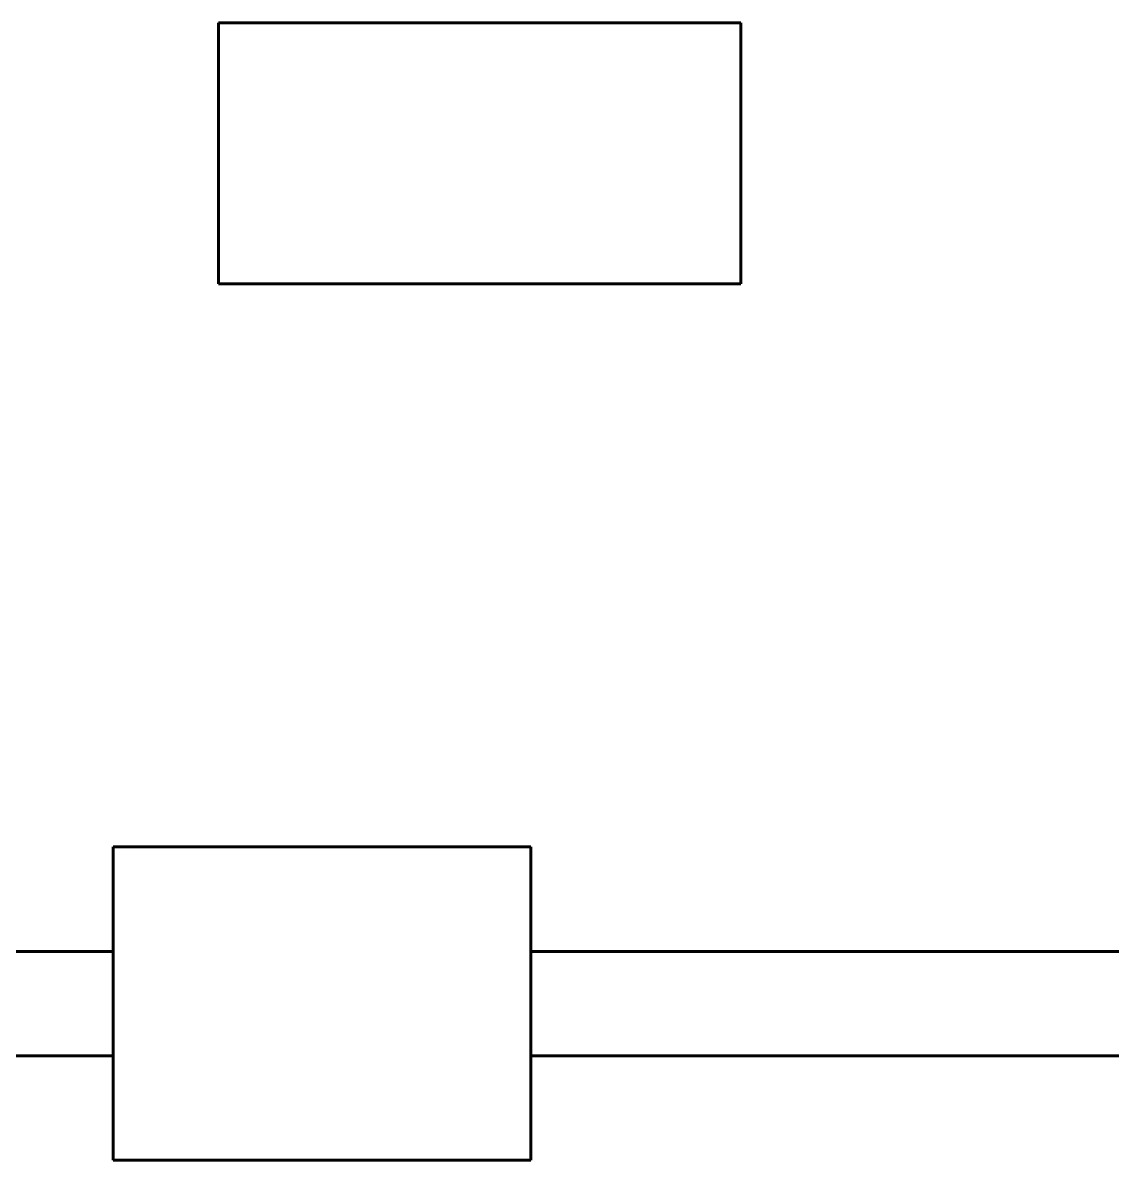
# Model space of a CAD drawing. Extents: x 0 to 297, y 0 to 292.
# Drawn here: x 207.91 to 213.12, y 63.79 to 69.23 of the extents above; entities that cross this region are included whole.
import ezdxf

# ---------------------------------------------------------------- set-up
doc = ezdxf.new("R2010")
doc.units = 0
doc.header["$MEASUREMENT"] = 0
doc.linetypes.add('K5LT_BASIC', pattern=[0])
doc.layers.add('Системный слой', color=7, linetype='Continuous')

# ---------------------------------------------------------------- blocks, each defined once
blk = doc.blocks.new('*U')
at = {"layer": 'Системный слой', "linetype": 'K5LT_BASIC', "lineweight": 60}
for p, q in [((211.3433, 69.2322), (208.8433, 69.2322)), ((208.8433, 69.2322), (208.8433, 67.9822)), ((211.3433, 67.9822), (211.3433, 69.2322)), ((208.8433, 67.9822), (211.3433, 67.9822))]:
    blk.add_line(p, q, dxfattribs=at)

msp = doc.modelspace()

# ---------------------------------------------------------------- linework, layer by layer
at = {"layer": 'Системный слой', "linetype": 'K5LT_BASIC', "lineweight": 60}
for p, q in [((210.3378, 65.2856), (208.3378, 65.2856)), ((208.3378, 63.7856), (208.3378, 65.2856)), ((208.3378, 65.2856), (208.3378, 63.7856)), ((208.3378, 65.2856), (210.3378, 65.2856)), ((210.3378, 65.2856), (210.3378, 63.7856)), ((210.3378, 65.2856), (210.3378, 63.7856)), ((202.338, 64.7857), (208.338, 64.7857)), ((210.338, 64.7857), (216.338, 64.7857)), ((208.3378, 64.2856), (202.3378, 64.2856)), ((216.3378, 64.2856), (210.3378, 64.2856)), ((210.3378, 63.7856), (208.3378, 63.7856)), ((208.3378, 63.7856), (210.3378, 63.7856)), ((209.5878, 63.7856), (208.8378, 63.7856))]:
    msp.add_line(p, q, dxfattribs=at)

# ---------------------------------------------------------------- block references
at = {"layer": 'Системный слой'}
msp.add_blockref('*U', (0, 0), dxfattribs=at)
msp.add_blockref('*U', (0, 0), dxfattribs=at)
msp.add_blockref('*U', (0, 0), dxfattribs=at)
msp.add_blockref('*U', (0, 0), dxfattribs=at)
msp.add_blockref('*U', (0, 0), dxfattribs=at)
msp.add_blockref('*U', (0, 0), dxfattribs=at)
msp.add_blockref('*U', (0, 0), dxfattribs=at)
msp.add_blockref('*U', (0, 0), dxfattribs=at)
msp.add_blockref('*U', (0, 0), dxfattribs=at)
msp.add_blockref('*U', (0, 0), dxfattribs=at)
msp.add_blockref('*U', (0, 0), dxfattribs=at)
msp.add_blockref('*U', (0, 0), dxfattribs=at)
msp.add_blockref('*U', (0, 0), dxfattribs=at)
msp.add_blockref('*U', (0, 0), dxfattribs=at)
msp.add_blockref('*U', (0, 0), dxfattribs=at)
msp.add_blockref('*U', (0, 0), dxfattribs=at)
msp.add_blockref('*U', (0, 0), dxfattribs=at)
msp.add_blockref('*U', (0, 0), dxfattribs=at)
msp.add_blockref('*U', (0, 0), dxfattribs=at)
msp.add_blockref('*U', (0, 0), dxfattribs=at)
msp.add_blockref('*U', (0, 0), dxfattribs=at)
msp.add_blockref('*U', (0, 0), dxfattribs=at)
msp.add_blockref('*U', (0, 0), dxfattribs=at)
msp.add_blockref('*U', (0, 0), dxfattribs=at)
msp.add_blockref('*U', (0, 0), dxfattribs=at)
msp.add_blockref('*U', (0, 0), dxfattribs=at)
msp.add_blockref('*U', (0, 0), dxfattribs=at)
msp.add_blockref('*U', (0, 0), dxfattribs=at)
msp.add_blockref('*U', (0, 0), dxfattribs=at)
msp.add_blockref('*U', (0, 0), dxfattribs=at)
msp.add_blockref('*U', (0, 0), dxfattribs=at)
msp.add_blockref('*U', (0, 0), dxfattribs=at)
msp.add_blockref('*U', (0, 0), dxfattribs=at)
msp.add_blockref('*U', (0, 0), dxfattribs=at)
msp.add_blockref('*U', (0, 0), dxfattribs=at)
msp.add_blockref('*U', (0, 0), dxfattribs=at)
msp.add_blockref('*U', (0, 0), dxfattribs=at)
msp.add_blockref('*U', (0, 0), dxfattribs=at)
msp.add_blockref('*U', (0, 0), dxfattribs=at)
msp.add_blockref('*U', (0, 0), dxfattribs=at)
msp.add_blockref('*U', (0, 0), dxfattribs=at)
msp.add_blockref('*U', (0, 0), dxfattribs=at)
msp.add_blockref('*U', (0, 0), dxfattribs=at)
msp.add_blockref('*U', (0, 0), dxfattribs=at)
msp.add_blockref('*U', (0, 0), dxfattribs=at)
msp.add_blockref('*U', (0, 0), dxfattribs=at)
msp.add_blockref('*U', (0, 0), dxfattribs=at)
msp.add_blockref('*U', (0, 0), dxfattribs=at)
msp.add_blockref('*U', (0, 0), dxfattribs=at)
msp.add_blockref('*U', (0, 0), dxfattribs=at)
msp.add_blockref('*U', (0, 0), dxfattribs=at)
msp.add_blockref('*U', (0, 0), dxfattribs=at)
msp.add_blockref('*U', (0, 0), dxfattribs=at)
msp.add_blockref('*U', (0, 0), dxfattribs=at)
msp.add_blockref('*U', (0, 0), dxfattribs=at)
msp.add_blockref('*U', (0, 0), dxfattribs=at)
msp.add_blockref('*U', (0, 0), dxfattribs=at)
msp.add_blockref('*U', (0, 0), dxfattribs=at)
msp.add_blockref('*U', (0, 0), dxfattribs=at)
msp.add_blockref('*U', (0, 0), dxfattribs=at)
msp.add_blockref('*U', (0, 0), dxfattribs=at)
msp.add_blockref('*U', (0, 0), dxfattribs=at)
msp.add_blockref('*U', (0, 0), dxfattribs=at)
msp.add_blockref('*U', (0, 0), dxfattribs=at)
msp.add_blockref('*U', (0, 0), dxfattribs=at)
msp.add_blockref('*U', (0, 0), dxfattribs=at)
msp.add_blockref('*U', (0, 0), dxfattribs=at)
msp.add_blockref('*U', (0, 0), dxfattribs=at)
msp.add_blockref('*U', (0, 0), dxfattribs=at)
msp.add_blockref('*U', (0, 0), dxfattribs=at)
msp.add_blockref('*U', (0, 0), dxfattribs=at)
msp.add_blockref('*U', (0, 0), dxfattribs=at)
msp.add_blockref('*U', (0, 0), dxfattribs=at)
msp.add_blockref('*U', (0, 0), dxfattribs=at)
msp.add_blockref('*U', (0, 0), dxfattribs=at)
msp.add_blockref('*U', (0, 0), dxfattribs=at)
msp.add_blockref('*U', (0, 0), dxfattribs=at)
msp.add_blockref('*U', (0, 0), dxfattribs=at)
msp.add_blockref('*U', (0, 0), dxfattribs=at)
msp.add_blockref('*U', (0, 0), dxfattribs=at)
msp.add_blockref('*U', (0, 0), dxfattribs=at)
msp.add_blockref('*U', (0, 0), dxfattribs=at)
msp.add_blockref('*U', (0, 0), dxfattribs=at)
msp.add_blockref('*U', (0, 0), dxfattribs=at)
msp.add_blockref('*U', (0, 0), dxfattribs=at)
msp.add_blockref('*U', (0, 0), dxfattribs=at)
msp.add_blockref('*U', (0, 0), dxfattribs=at)
msp.add_blockref('*U', (0, 0), dxfattribs=at)
msp.add_blockref('*U', (0, 0), dxfattribs=at)
msp.add_blockref('*U', (0, 0), dxfattribs=at)
msp.add_blockref('*U', (0, 0), dxfattribs=at)
msp.add_blockref('*U', (0, 0), dxfattribs=at)
msp.add_blockref('*U', (0, 0), dxfattribs=at)
msp.add_blockref('*U', (0, 0), dxfattribs=at)
msp.add_blockref('*U', (0, 0), dxfattribs=at)
msp.add_blockref('*U', (0, 0), dxfattribs=at)
msp.add_blockref('*U', (0, 0), dxfattribs=at)
msp.add_blockref('*U', (0, 0), dxfattribs=at)
msp.add_blockref('*U', (0, 0), dxfattribs=at)
msp.add_blockref('*U', (0, 0), dxfattribs=at)
msp.add_blockref('*U', (0, 0), dxfattribs=at)
msp.add_blockref('*U', (0, 0), dxfattribs=at)
msp.add_blockref('*U', (0, 0), dxfattribs=at)
msp.add_blockref('*U', (0, 0), dxfattribs=at)
msp.add_blockref('*U', (0, 0), dxfattribs=at)
msp.add_blockref('*U', (0, 0), dxfattribs=at)
msp.add_blockref('*U', (0, 0), dxfattribs=at)
msp.add_blockref('*U', (0, 0), dxfattribs=at)
msp.add_blockref('*U', (0, 0), dxfattribs=at)
msp.add_blockref('*U', (0, 0), dxfattribs=at)
msp.add_blockref('*U', (0, 0), dxfattribs=at)
msp.add_blockref('*U', (0, 0), dxfattribs=at)
msp.add_blockref('*U', (0, 0), dxfattribs=at)
msp.add_blockref('*U', (0, 0), dxfattribs=at)
msp.add_blockref('*U', (0, 0), dxfattribs=at)
msp.add_blockref('*U', (0, 0), dxfattribs=at)
msp.add_blockref('*U', (0, 0), dxfattribs=at)
msp.add_blockref('*U', (0, 0), dxfattribs=at)
msp.add_blockref('*U', (0, 0), dxfattribs=at)
msp.add_blockref('*U', (0, 0), dxfattribs=at)
msp.add_blockref('*U', (0, 0), dxfattribs=at)
msp.add_blockref('*U', (0, 0), dxfattribs=at)
msp.add_blockref('*U', (0, 0), dxfattribs=at)
msp.add_blockref('*U', (0, 0), dxfattribs=at)
msp.add_blockref('*U', (0, 0), dxfattribs=at)
msp.add_blockref('*U', (0, 0), dxfattribs=at)
msp.add_blockref('*U', (0, 0), dxfattribs=at)
msp.add_blockref('*U', (0, 0), dxfattribs=at)
msp.add_blockref('*U', (0, 0), dxfattribs=at)
msp.add_blockref('*U', (0, 0), dxfattribs=at)
msp.add_blockref('*U', (0, 0), dxfattribs=at)
msp.add_blockref('*U', (0, 0), dxfattribs=at)
msp.add_blockref('*U', (0, 0), dxfattribs=at)
msp.add_blockref('*U', (0, 0), dxfattribs=at)
msp.add_blockref('*U', (0, 0), dxfattribs=at)
msp.add_blockref('*U', (0, 0), dxfattribs=at)
msp.add_blockref('*U', (0, 0), dxfattribs=at)
msp.add_blockref('*U', (0, 0), dxfattribs=at)
msp.add_blockref('*U', (0, 0), dxfattribs=at)
msp.add_blockref('*U', (0, 0), dxfattribs=at)
msp.add_blockref('*U', (0, 0), dxfattribs=at)
msp.add_blockref('*U', (0, 0), dxfattribs=at)
msp.add_blockref('*U', (0, 0), dxfattribs=at)
msp.add_blockref('*U', (0, 0), dxfattribs=at)
msp.add_blockref('*U', (0, 0), dxfattribs=at)
msp.add_blockref('*U', (0, 0), dxfattribs=at)
msp.add_blockref('*U', (0, 0), dxfattribs=at)
msp.add_blockref('*U', (0, 0), dxfattribs=at)
msp.add_blockref('*U', (0, 0), dxfattribs=at)
msp.add_blockref('*U', (0, 0), dxfattribs=at)
msp.add_blockref('*U', (0, 0), dxfattribs=at)
msp.add_blockref('*U', (0, 0), dxfattribs=at)
msp.add_blockref('*U', (0, 0), dxfattribs=at)
msp.add_blockref('*U', (0, 0), dxfattribs=at)
msp.add_blockref('*U', (0, 0), dxfattribs=at)
msp.add_blockref('*U', (0, 0), dxfattribs=at)
msp.add_blockref('*U', (0, 0), dxfattribs=at)
msp.add_blockref('*U', (0, 0), dxfattribs=at)
msp.add_blockref('*U', (0, 0), dxfattribs=at)
msp.add_blockref('*U', (0, 0), dxfattribs=at)
msp.add_blockref('*U', (0, 0), dxfattribs=at)
msp.add_blockref('*U', (0, 0), dxfattribs=at)
msp.add_blockref('*U', (0, 0), dxfattribs=at)
msp.add_blockref('*U', (0, 0), dxfattribs=at)
msp.add_blockref('*U', (0, 0), dxfattribs=at)
msp.add_blockref('*U', (0, 0), dxfattribs=at)
msp.add_blockref('*U', (0, 0), dxfattribs=at)
msp.add_blockref('*U', (0, 0), dxfattribs=at)
msp.add_blockref('*U', (0, 0), dxfattribs=at)
msp.add_blockref('*U', (0, 0), dxfattribs=at)
msp.add_blockref('*U', (0, 0), dxfattribs=at)
msp.add_blockref('*U', (0, 0), dxfattribs=at)
msp.add_blockref('*U', (0, 0), dxfattribs=at)
msp.add_blockref('*U', (0, 0), dxfattribs=at)
msp.add_blockref('*U', (0, 0), dxfattribs=at)
msp.add_blockref('*U', (0, 0), dxfattribs=at)
msp.add_blockref('*U', (0, 0), dxfattribs=at)
msp.add_blockref('*U', (0, 0), dxfattribs=at)
msp.add_blockref('*U', (0, 0), dxfattribs=at)
msp.add_blockref('*U', (0, 0), dxfattribs=at)
msp.add_blockref('*U', (0, 0), dxfattribs=at)
msp.add_blockref('*U', (0, 0), dxfattribs=at)
msp.add_blockref('*U', (0, 0), dxfattribs=at)
msp.add_blockref('*U', (0, 0), dxfattribs=at)
msp.add_blockref('*U', (0, 0), dxfattribs=at)
msp.add_blockref('*U', (0, 0), dxfattribs=at)
msp.add_blockref('*U', (0, 0), dxfattribs=at)
msp.add_blockref('*U', (0, 0), dxfattribs=at)
msp.add_blockref('*U', (0, 0), dxfattribs=at)
msp.add_blockref('*U', (0, 0), dxfattribs=at)
msp.add_blockref('*U', (0, 0), dxfattribs=at)
msp.add_blockref('*U', (0, 0), dxfattribs=at)
msp.add_blockref('*U', (0, 0), dxfattribs=at)
msp.add_blockref('*U', (0, 0), dxfattribs=at)
msp.add_blockref('*U', (0, 0), dxfattribs=at)
msp.add_blockref('*U', (0, 0), dxfattribs=at)
msp.add_blockref('*U', (0, 0), dxfattribs=at)
msp.add_blockref('*U', (0, 0), dxfattribs=at)
msp.add_blockref('*U', (0, 0), dxfattribs=at)
msp.add_blockref('*U', (0, 0), dxfattribs=at)
msp.add_blockref('*U', (0, 0), dxfattribs=at)
msp.add_blockref('*U', (0, 0), dxfattribs=at)
msp.add_blockref('*U', (0, 0), dxfattribs=at)
msp.add_blockref('*U', (0, 0), dxfattribs=at)
msp.add_blockref('*U', (0, 0), dxfattribs=at)
msp.add_blockref('*U', (0, 0), dxfattribs=at)
msp.add_blockref('*U', (0, 0), dxfattribs=at)
msp.add_blockref('*U', (0, 0), dxfattribs=at)
msp.add_blockref('*U', (0, 0), dxfattribs=at)
msp.add_blockref('*U', (0, 0), dxfattribs=at)
msp.add_blockref('*U', (0, 0), dxfattribs=at)
msp.add_blockref('*U', (0, 0), dxfattribs=at)
msp.add_blockref('*U', (0, 0), dxfattribs=at)
msp.add_blockref('*U', (0, 0), dxfattribs=at)
msp.add_blockref('*U', (0, 0), dxfattribs=at)
msp.add_blockref('*U', (0, 0), dxfattribs=at)
msp.add_blockref('*U', (0, 0), dxfattribs=at)
msp.add_blockref('*U', (0, 0), dxfattribs=at)
msp.add_blockref('*U', (0, 0), dxfattribs=at)
msp.add_blockref('*U', (0, 0), dxfattribs=at)
msp.add_blockref('*U', (0, 0), dxfattribs=at)
msp.add_blockref('*U', (0, 0), dxfattribs=at)
msp.add_blockref('*U', (0, 0), dxfattribs=at)
msp.add_blockref('*U', (0, 0), dxfattribs=at)
msp.add_blockref('*U', (0, 0), dxfattribs=at)
msp.add_blockref('*U', (0, 0), dxfattribs=at)
msp.add_blockref('*U', (0, 0), dxfattribs=at)
msp.add_blockref('*U', (0, 0), dxfattribs=at)
msp.add_blockref('*U', (0, 0), dxfattribs=at)
msp.add_blockref('*U', (0, 0), dxfattribs=at)
msp.add_blockref('*U', (0, 0), dxfattribs=at)
msp.add_blockref('*U', (0, 0), dxfattribs=at)
msp.add_blockref('*U', (0, 0), dxfattribs=at)
msp.add_blockref('*U', (0, 0), dxfattribs=at)
msp.add_blockref('*U', (0, 0), dxfattribs=at)
msp.add_blockref('*U', (0, 0), dxfattribs=at)
msp.add_blockref('*U', (0, 0), dxfattribs=at)
msp.add_blockref('*U', (0, 0), dxfattribs=at)
msp.add_blockref('*U', (0, 0), dxfattribs=at)
msp.add_blockref('*U', (0, 0), dxfattribs=at)
msp.add_blockref('*U', (0, 0), dxfattribs=at)
msp.add_blockref('*U', (0, 0), dxfattribs=at)
msp.add_blockref('*U', (0, 0), dxfattribs=at)
msp.add_blockref('*U', (0, 0), dxfattribs=at)
msp.add_blockref('*U', (0, 0), dxfattribs=at)
msp.add_blockref('*U', (0, 0), dxfattribs=at)
msp.add_blockref('*U', (0, 0), dxfattribs=at)
msp.add_blockref('*U', (0, 0), dxfattribs=at)
msp.add_blockref('*U', (0, 0), dxfattribs=at)
msp.add_blockref('*U', (0, 0), dxfattribs=at)
msp.add_blockref('*U', (0, 0), dxfattribs=at)
msp.add_blockref('*U', (0, 0), dxfattribs=at)
msp.add_blockref('*U', (0, 0), dxfattribs=at)
msp.add_blockref('*U', (0, 0), dxfattribs=at)
msp.add_blockref('*U', (0, 0), dxfattribs=at)
msp.add_blockref('*U', (0, 0), dxfattribs=at)
msp.add_blockref('*U', (0, 0), dxfattribs=at)
msp.add_blockref('*U', (0, 0), dxfattribs=at)
msp.add_blockref('*U', (0, 0), dxfattribs=at)
msp.add_blockref('*U', (0, 0), dxfattribs=at)
msp.add_blockref('*U', (0, 0), dxfattribs=at)
msp.add_blockref('*U', (0, 0), dxfattribs=at)
msp.add_blockref('*U', (0, 0), dxfattribs=at)
msp.add_blockref('*U', (0, 0), dxfattribs=at)
msp.add_blockref('*U', (0, 0), dxfattribs=at)
msp.add_blockref('*U', (0, 0), dxfattribs=at)
msp.add_blockref('*U', (0, 0), dxfattribs=at)
msp.add_blockref('*U', (0, 0), dxfattribs=at)
msp.add_blockref('*U', (0, 0), dxfattribs=at)
msp.add_blockref('*U', (0, 0), dxfattribs=at)
msp.add_blockref('*U', (0, 0), dxfattribs=at)
msp.add_blockref('*U', (0, 0), dxfattribs=at)
msp.add_blockref('*U', (0, 0), dxfattribs=at)
msp.add_blockref('*U', (0, 0), dxfattribs=at)
msp.add_blockref('*U', (0, 0), dxfattribs=at)
msp.add_blockref('*U', (0, 0), dxfattribs=at)
msp.add_blockref('*U', (0, 0), dxfattribs=at)
msp.add_blockref('*U', (0, 0), dxfattribs=at)
msp.add_blockref('*U', (0, 0), dxfattribs=at)
msp.add_blockref('*U', (0, 0), dxfattribs=at)
msp.add_blockref('*U', (0, 0), dxfattribs=at)
msp.add_blockref('*U', (0, 0), dxfattribs=at)
msp.add_blockref('*U', (0, 0), dxfattribs=at)
msp.add_blockref('*U', (0, 0), dxfattribs=at)
msp.add_blockref('*U', (0, 0), dxfattribs=at)
msp.add_blockref('*U', (0, 0), dxfattribs=at)
msp.add_blockref('*U', (0, 0), dxfattribs=at)
msp.add_blockref('*U', (0, 0), dxfattribs=at)
msp.add_blockref('*U', (0, 0), dxfattribs=at)
msp.add_blockref('*U', (0, 0), dxfattribs=at)
msp.add_blockref('*U', (0, 0), dxfattribs=at)
msp.add_blockref('*U', (0, 0), dxfattribs=at)
msp.add_blockref('*U', (0, 0), dxfattribs=at)
msp.add_blockref('*U', (0, 0), dxfattribs=at)
msp.add_blockref('*U', (0, 0), dxfattribs=at)
msp.add_blockref('*U', (0, 0), dxfattribs=at)
msp.add_blockref('*U', (0, 0), dxfattribs=at)
msp.add_blockref('*U', (0, 0), dxfattribs=at)
msp.add_blockref('*U', (0, 0), dxfattribs=at)
msp.add_blockref('*U', (0, 0), dxfattribs=at)
msp.add_blockref('*U', (0, 0), dxfattribs=at)
msp.add_blockref('*U', (0, 0), dxfattribs=at)
msp.add_blockref('*U', (0, 0), dxfattribs=at)
msp.add_blockref('*U', (0, 0), dxfattribs=at)
msp.add_blockref('*U', (0, 0), dxfattribs=at)
msp.add_blockref('*U', (0, 0), dxfattribs=at)
msp.add_blockref('*U', (0, 0), dxfattribs=at)
msp.add_blockref('*U', (0, 0), dxfattribs=at)
msp.add_blockref('*U', (0, 0), dxfattribs=at)
msp.add_blockref('*U', (0, 0), dxfattribs=at)
msp.add_blockref('*U', (0, 0), dxfattribs=at)
msp.add_blockref('*U', (0, 0), dxfattribs=at)
msp.add_blockref('*U', (0, 0), dxfattribs=at)
msp.add_blockref('*U', (0, 0), dxfattribs=at)
msp.add_blockref('*U', (0, 0), dxfattribs=at)
msp.add_blockref('*U', (0, 0), dxfattribs=at)
msp.add_blockref('*U', (0, 0), dxfattribs=at)
msp.add_blockref('*U', (0, 0), dxfattribs=at)
msp.add_blockref('*U', (0, 0), dxfattribs=at)
msp.add_blockref('*U', (0, 0), dxfattribs=at)
msp.add_blockref('*U', (0, 0), dxfattribs=at)
msp.add_blockref('*U', (0, 0), dxfattribs=at)
msp.add_blockref('*U', (0, 0), dxfattribs=at)
msp.add_blockref('*U', (0, 0), dxfattribs=at)
msp.add_blockref('*U', (0, 0), dxfattribs=at)
msp.add_blockref('*U', (0, 0), dxfattribs=at)
msp.add_blockref('*U', (0, 0), dxfattribs=at)
msp.add_blockref('*U', (0, 0), dxfattribs=at)
msp.add_blockref('*U', (0, 0), dxfattribs=at)
msp.add_blockref('*U', (0, 0), dxfattribs=at)
msp.add_blockref('*U', (0, 0), dxfattribs=at)
msp.add_blockref('*U', (0, 0), dxfattribs=at)
msp.add_blockref('*U', (0, 0), dxfattribs=at)
msp.add_blockref('*U', (0, 0), dxfattribs=at)
msp.add_blockref('*U', (0, 0), dxfattribs=at)
msp.add_blockref('*U', (0, 0), dxfattribs=at)
msp.add_blockref('*U', (0, 0), dxfattribs=at)
msp.add_blockref('*U', (0, 0), dxfattribs=at)
msp.add_blockref('*U', (0, 0), dxfattribs=at)
msp.add_blockref('*U', (0, 0), dxfattribs=at)
msp.add_blockref('*U', (0, 0), dxfattribs=at)
msp.add_blockref('*U', (0, 0), dxfattribs=at)
msp.add_blockref('*U', (0, 0), dxfattribs=at)
msp.add_blockref('*U', (0, 0), dxfattribs=at)
msp.add_blockref('*U', (0, 0), dxfattribs=at)
msp.add_blockref('*U', (0, 0), dxfattribs=at)
msp.add_blockref('*U', (0, 0), dxfattribs=at)
msp.add_blockref('*U', (0, 0), dxfattribs=at)
msp.add_blockref('*U', (0, 0), dxfattribs=at)
msp.add_blockref('*U', (0, 0), dxfattribs=at)
msp.add_blockref('*U', (0, 0), dxfattribs=at)
msp.add_blockref('*U', (0, 0), dxfattribs=at)
msp.add_blockref('*U', (0, 0), dxfattribs=at)
msp.add_blockref('*U', (0, 0), dxfattribs=at)
msp.add_blockref('*U', (0, 0), dxfattribs=at)
msp.add_blockref('*U', (0, 0), dxfattribs=at)
msp.add_blockref('*U', (0, 0), dxfattribs=at)
msp.add_blockref('*U', (0, 0), dxfattribs=at)
msp.add_blockref('*U', (0, 0), dxfattribs=at)
msp.add_blockref('*U', (0, 0), dxfattribs=at)
msp.add_blockref('*U', (0, 0), dxfattribs=at)
msp.add_blockref('*U', (0, 0), dxfattribs=at)
msp.add_blockref('*U', (0, 0), dxfattribs=at)
msp.add_blockref('*U', (0, 0), dxfattribs=at)
msp.add_blockref('*U', (0, 0), dxfattribs=at)
msp.add_blockref('*U', (0, 0), dxfattribs=at)
msp.add_blockref('*U', (0, 0), dxfattribs=at)
msp.add_blockref('*U', (0, 0), dxfattribs=at)
msp.add_blockref('*U', (0, 0), dxfattribs=at)
msp.add_blockref('*U', (0, 0), dxfattribs=at)
msp.add_blockref('*U', (0, 0), dxfattribs=at)
msp.add_blockref('*U', (0, 0), dxfattribs=at)
msp.add_blockref('*U', (0, 0), dxfattribs=at)
msp.add_blockref('*U', (0, 0), dxfattribs=at)
msp.add_blockref('*U', (0, 0), dxfattribs=at)
msp.add_blockref('*U', (0, 0), dxfattribs=at)
msp.add_blockref('*U', (0, 0), dxfattribs=at)
msp.add_blockref('*U', (0, 0), dxfattribs=at)
msp.add_blockref('*U', (0, 0), dxfattribs=at)
msp.add_blockref('*U', (0, 0), dxfattribs=at)
msp.add_blockref('*U', (0, 0), dxfattribs=at)
msp.add_blockref('*U', (0, 0), dxfattribs=at)
msp.add_blockref('*U', (0, 0), dxfattribs=at)
msp.add_blockref('*U', (0, 0), dxfattribs=at)
msp.add_blockref('*U', (0, 0), dxfattribs=at)
msp.add_blockref('*U', (0, 0), dxfattribs=at)
msp.add_blockref('*U', (0, 0), dxfattribs=at)
msp.add_blockref('*U', (0, 0), dxfattribs=at)
msp.add_blockref('*U', (0, 0), dxfattribs=at)
msp.add_blockref('*U', (0, 0), dxfattribs=at)
msp.add_blockref('*U', (0, 0), dxfattribs=at)
msp.add_blockref('*U', (0, 0), dxfattribs=at)
msp.add_blockref('*U', (0, 0), dxfattribs=at)
msp.add_blockref('*U', (0, 0), dxfattribs=at)
msp.add_blockref('*U', (0, 0), dxfattribs=at)
msp.add_blockref('*U', (0, 0), dxfattribs=at)
msp.add_blockref('*U', (0, 0), dxfattribs=at)
msp.add_blockref('*U', (0, 0), dxfattribs=at)
msp.add_blockref('*U', (0, 0), dxfattribs=at)
msp.add_blockref('*U', (0, 0), dxfattribs=at)
msp.add_blockref('*U', (0, 0), dxfattribs=at)
msp.add_blockref('*U', (0, 0), dxfattribs=at)
msp.add_blockref('*U', (0, 0), dxfattribs=at)
msp.add_blockref('*U', (0, 0), dxfattribs=at)
msp.add_blockref('*U', (0, 0), dxfattribs=at)
msp.add_blockref('*U', (0, 0), dxfattribs=at)
msp.add_blockref('*U', (0, 0), dxfattribs=at)
msp.add_blockref('*U', (0, 0), dxfattribs=at)
msp.add_blockref('*U', (0, 0), dxfattribs=at)
msp.add_blockref('*U', (0, 0), dxfattribs=at)
msp.add_blockref('*U', (0, 0), dxfattribs=at)
msp.add_blockref('*U', (0, 0), dxfattribs=at)
msp.add_blockref('*U', (0, 0), dxfattribs=at)
msp.add_blockref('*U', (0, 0), dxfattribs=at)
msp.add_blockref('*U', (0, 0), dxfattribs=at)
msp.add_blockref('*U', (0, 0), dxfattribs=at)
msp.add_blockref('*U', (0, 0), dxfattribs=at)
msp.add_blockref('*U', (0, 0), dxfattribs=at)
msp.add_blockref('*U', (0, 0), dxfattribs=at)
msp.add_blockref('*U', (0, 0), dxfattribs=at)
msp.add_blockref('*U', (0, 0), dxfattribs=at)

doc.saveas('drawing.dxf')
